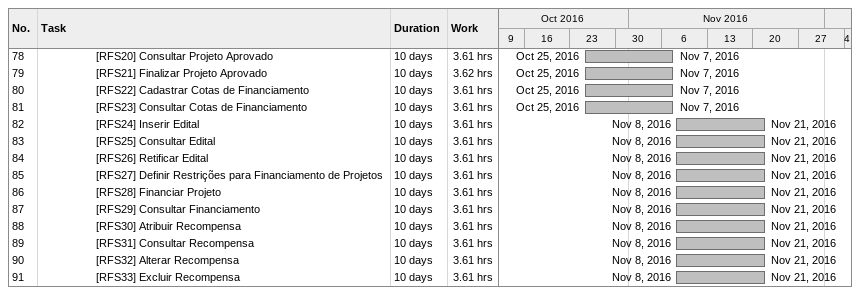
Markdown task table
| ID | Level | Task | Duration | Start | Finish | Work (h) |
|---|---|---|---|---|---|---|
| 78 | 6 | [RFS20] Consultar Projeto Aprovado | 10d | 2016-10-25 | 2016-11-07 | 3.61 |
| 79 | 6 | [RFS21] Finalizar Projeto Aprovado | 10d | 2016-10-25 | 2016-11-07 | 3.62 |
| 80 | 6 | [RFS22] Cadastrar Cotas de Financiamento | 10d | 2016-10-25 | 2016-11-07 | 3.61 |
| 81 | 6 | [RFS23] Consultar Cotas de Financiamento | 10d | 2016-10-25 | 2016-11-07 | 3.61 |
| 82 | 6 | [RFS24] Inserir Edital | 10d | 2016-11-08 | 2016-11-21 | 3.61 |
| 83 | 6 | [RFS25] Consultar Edital | 10d | 2016-11-08 | 2016-11-21 | 3.61 |
| 84 | 6 | [RFS26] Retificar Edital | 10d | 2016-11-08 | 2016-11-21 | 3.61 |
| 85 | 6 | [RFS27] Definir Restrições para Financiamento de Projetos | 10d | 2016-11-08 | 2016-11-21 | 3.61 |
| 86 | 6 | [RFS28] Financiar Projeto | 10d | 2016-11-08 | 2016-11-21 | 3.61 |
| 87 | 6 | [RFS29] Consultar Financiamento | 10d | 2016-11-08 | 2016-11-21 | 3.61 |
| 88 | 6 | [RFS30] Atribuir Recompensa | 10d | 2016-11-08 | 2016-11-21 | 3.61 |
| 89 | 6 | [RFS31] Consultar Recompensa | 10d | 2016-11-08 | 2016-11-21 | 3.61 |
| 90 | 6 | [RFS32] Alterar Recompensa | 10d | 2016-11-08 | 2016-11-21 | 3.61 |
| 91 | 6 | [RFS33] Excluir Recompensa | 10d | 2016-11-08 | 2016-11-21 | 3.61 |
